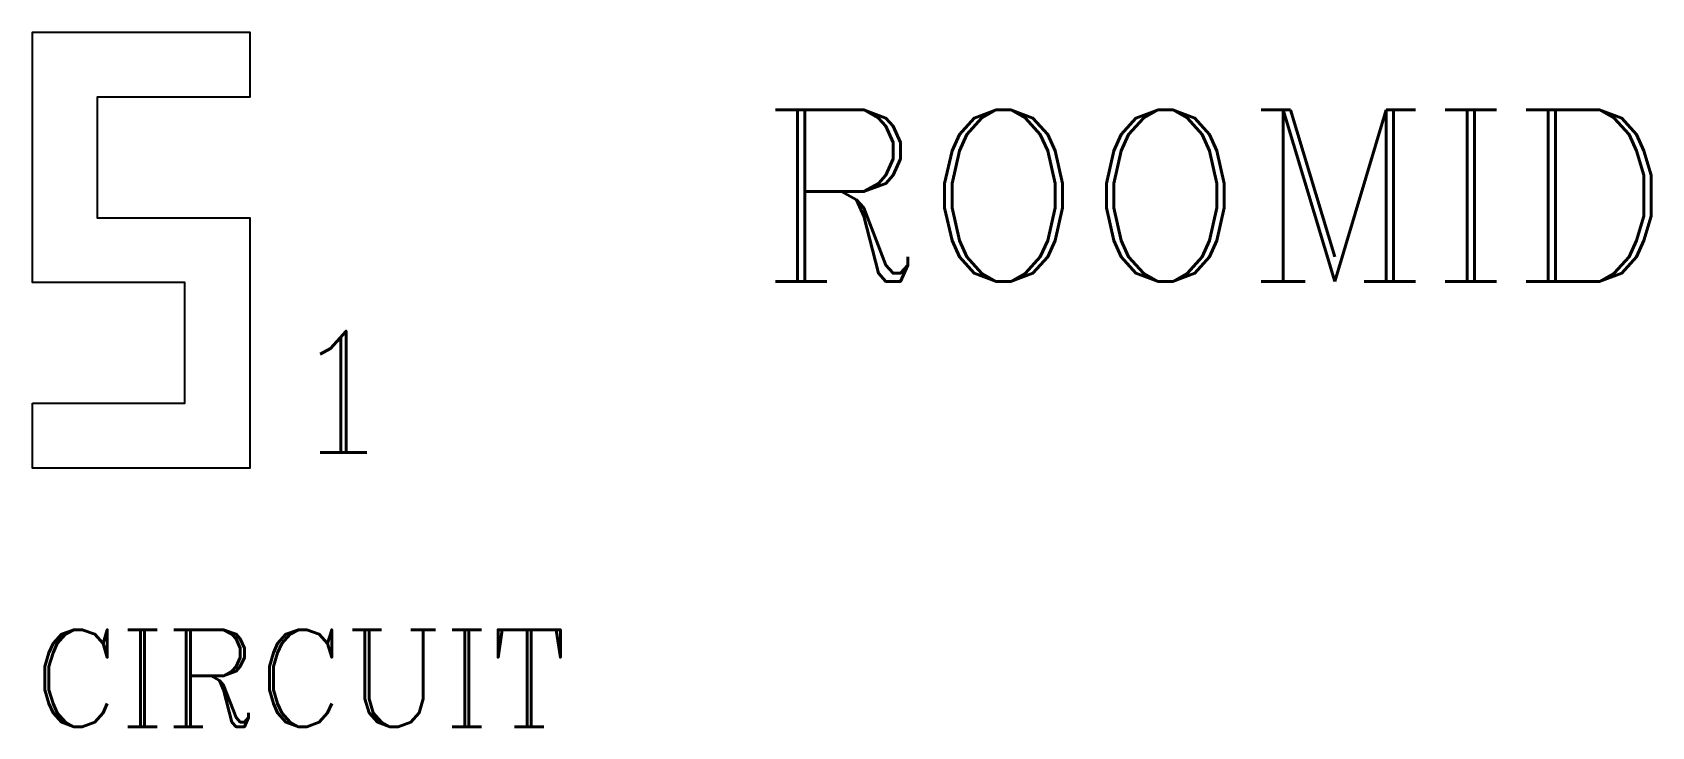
# Model space of a CAD drawing. Header units: inches. Extents: x -7 to 93, y -16 to 27.
import ezdxf
from ezdxf.enums import TextEntityAlignment as Align

# ---------------------------------------------------------------- set-up
doc = ezdxf.new("R2010")
doc.units = ezdxf.units.IN
doc.header["$LTSCALE"] = 48
doc.header["$MEASUREMENT"] = 0
doc.styles.add('ROMANC', font='COMPLEX.SHX')
doc.styles.add('WSNotes', font='complex.shx', dxfattribs={"height": 18})

msp = doc.modelspace()

# ---------------------------------------------------------------- texts
at = {"style": 'WSNotes', "flags": 1}
msp.add_attdef('ROOMID', (38.32, 11.55), '', height=10.62, dxfattribs=at)
at = {"style": 'ROMANC'}
msp.add_attdef('CIRCUIT', text='', height=6, dxfattribs=at).set_placement((9.86, -10), align=Align.TOP_CENTER)

# ---------------------------------------------------------------- wipeouts: each hides what was drawn before it
msp.add_wipeout([(-6.72, 0), (15.81, 0), (15.81, 26.97), (-6.72, 26.97)])

# ---------------------------------------------------------------- next in the draw order: linework, layer by layer
msp.add_lwpolyline([(-6.72, 4.01), (2.71, 4.01), (2.71, 11.48), (0, 11.48), (-6.72, 11.48), (-6.72, 26.97), (6.72, 26.97), (6.72, 22.95), (-2.71, 22.95), (-2.71, 15.49), (0, 15.49), (6.72, 15.49), (6.72, 0), (-6.72, 0)], close=True)

# ---------------------------------------------------------------- next in the draw order: texts
msp.add_text('1', height=7.51, dxfattribs=at).set_placement((9.14, 0.97))

doc.saveas('drawing.dxf')
